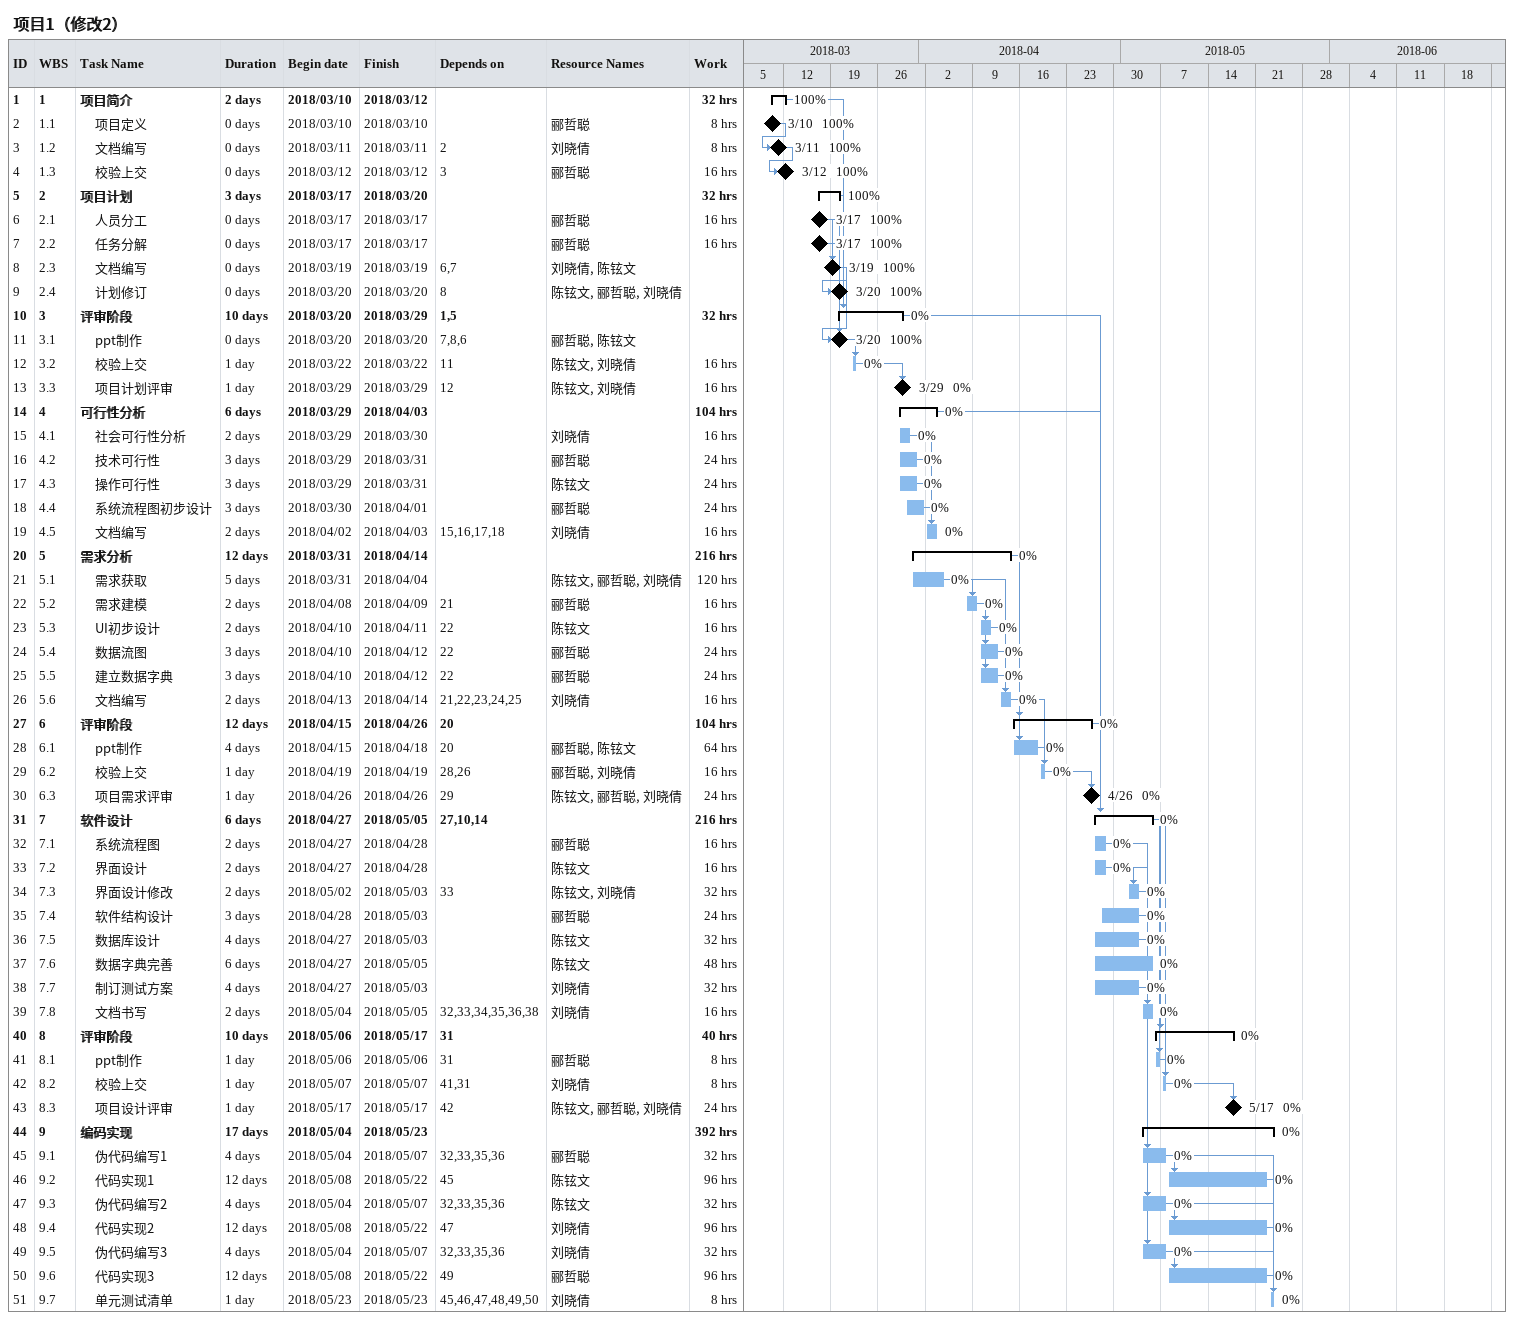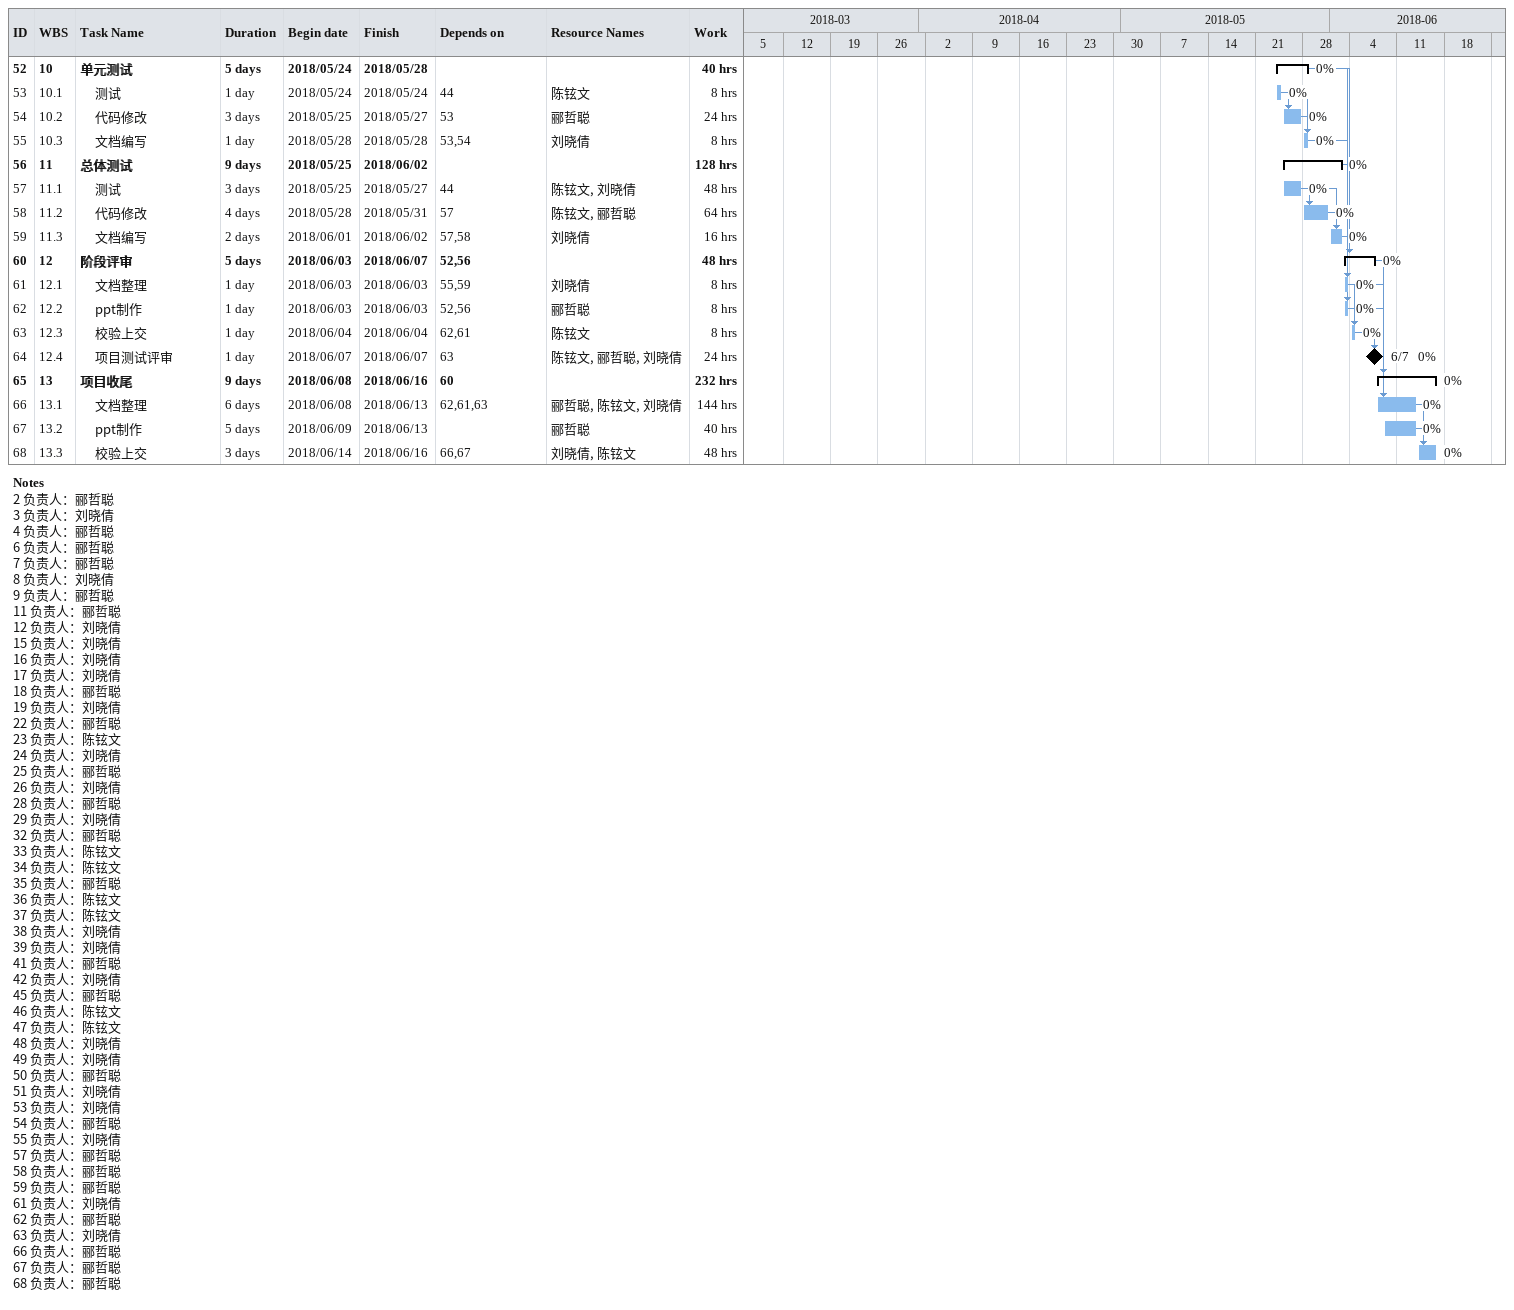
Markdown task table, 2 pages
项目1（修改2）

| ID | WBS | Task | Duration | Start | Finish | Predecessors | Resources | % complete | Work (h) |
|---|---|---|---|---|---|---|---|---|---|
| 1 | 1 | **项目简介** | 2d | 2018-03-10 | 2018-03-12 |  |  | 100 | 32 |
| 2 | 1.1 | 项目定义 | 0d | 2018-03-10 | 2018-03-10 |  | 郦哲聪 | 100 | 8 |
| 3 | 1.2 | 文档编写 | 0d | 2018-03-11 | 2018-03-11 | 2 | 刘晓倩 | 100 | 8 |
| 4 | 1.3 | 校验上交 | 0d | 2018-03-12 | 2018-03-12 | 3 | 郦哲聪 | 100 | 16 |
| 5 | 2 | **项目计划** | 3d | 2018-03-17 | 2018-03-20 |  |  | 100 | 32 |
| 6 | 2.1 | 人员分工 | 0d | 2018-03-17 | 2018-03-17 |  | 郦哲聪 | 100 | 16 |
| 7 | 2.2 | 任务分解 | 0d | 2018-03-17 | 2018-03-17 |  | 郦哲聪 | 100 | 16 |
| 8 | 2.3 | 文档编写 | 0d | 2018-03-19 | 2018-03-19 | 6, 7 | 刘晓倩, 陈铉文 | 100 |  |
| 9 | 2.4 | 计划修订 | 0d | 2018-03-20 | 2018-03-20 | 8 | 陈铉文, 郦哲聪, 刘晓倩 | 100 |  |
| 10 | 3 | **评审阶段** | 10d | 2018-03-20 | 2018-03-29 | 1, 5 |  | 0 | 32 |
| 11 | 3.1 | ppt制作 | 0d | 2018-03-20 | 2018-03-20 | 7, 8, 6 | 郦哲聪, 陈铉文 | 100 |  |
| 12 | 3.2 | 校验上交 | 1d | 2018-03-22 | 2018-03-22 | 11 | 陈铉文, 刘晓倩 | 0 | 16 |
| 13 | 3.3 | 项目计划评审 | 1d | 2018-03-29 | 2018-03-29 | 12 | 陈铉文, 刘晓倩 | 0 | 16 |
| 14 | 4 | **可行性分析** | 6d | 2018-03-29 | 2018-04-03 |  |  | 0 | 104 |
| 15 | 4.1 | 社会可行性分析 | 2d | 2018-03-29 | 2018-03-30 |  | 刘晓倩 | 0 | 16 |
| 16 | 4.2 | 技术可行性 | 3d | 2018-03-29 | 2018-03-31 |  | 郦哲聪 | 0 | 24 |
| 17 | 4.3 | 操作可行性 | 3d | 2018-03-29 | 2018-03-31 |  | 陈铉文 | 0 | 24 |
| 18 | 4.4 | 系统流程图初步设计 | 3d | 2018-03-30 | 2018-04-01 |  | 郦哲聪 | 0 | 24 |
| 19 | 4.5 | 文档编写 | 2d | 2018-04-02 | 2018-04-03 | 15, 16, 17, 18 | 刘晓倩 | 0 | 16 |
| 20 | 5 | **需求分析** | 12d | 2018-03-31 | 2018-04-14 |  |  | 0 | 216 |
| 21 | 5.1 | 需求获取 | 5d | 2018-03-31 | 2018-04-04 |  | 陈铉文, 郦哲聪, 刘晓倩 | 0 | 120 |
| 22 | 5.2 | 需求建模 | 2d | 2018-04-08 | 2018-04-09 | 21 | 郦哲聪 | 0 | 16 |
| 23 | 5.3 | UI初步设计 | 2d | 2018-04-10 | 2018-04-11 | 22 | 陈铉文 | 0 | 16 |
| 24 | 5.4 | 数据流图 | 3d | 2018-04-10 | 2018-04-12 | 22 | 郦哲聪 | 0 | 24 |
| 25 | 5.5 | 建立数据字典 | 3d | 2018-04-10 | 2018-04-12 | 22 | 郦哲聪 | 0 | 24 |
| 26 | 5.6 | 文档编写 | 2d | 2018-04-13 | 2018-04-14 | 21, 22, 23, 24, 25 | 刘晓倩 | 0 | 16 |
| 27 | 6 | **评审阶段** | 12d | 2018-04-15 | 2018-04-26 | 20 |  | 0 | 104 |
| 28 | 6.1 | ppt制作 | 4d | 2018-04-15 | 2018-04-18 | 20 | 郦哲聪, 陈铉文 | 0 | 64 |
| 29 | 6.2 | 校验上交 | 1d | 2018-04-19 | 2018-04-19 | 28, 26 | 郦哲聪, 刘晓倩 | 0 | 16 |
| 30 | 6.3 | 项目需求评审 | 1d | 2018-04-26 | 2018-04-26 | 29 | 陈铉文, 郦哲聪, 刘晓倩 | 0 | 24 |
| 31 | 7 | **软件设计** | 6d | 2018-04-27 | 2018-05-05 | 27, 10, 14 |  | 0 | 216 |
| 32 | 7.1 | 系统流程图 | 2d | 2018-04-27 | 2018-04-28 |  | 郦哲聪 | 0 | 16 |
| 33 | 7.2 | 界面设计 | 2d | 2018-04-27 | 2018-04-28 |  | 陈铉文 | 0 | 16 |
| 34 | 7.3 | 界面设计修改 | 2d | 2018-05-02 | 2018-05-03 | 33 | 陈铉文, 刘晓倩 | 0 | 32 |
| 35 | 7.4 | 软件结构设计 | 3d | 2018-04-28 | 2018-05-03 |  | 郦哲聪 | 0 | 24 |
| 36 | 7.5 | 数据库设计 | 4d | 2018-04-27 | 2018-05-03 |  | 陈铉文 | 0 | 32 |
| 37 | 7.6 | 数据字典完善 | 6d | 2018-04-27 | 2018-05-05 |  | 陈铉文 | 0 | 48 |
| 38 | 7.7 | 制订测试方案 | 4d | 2018-04-27 | 2018-05-03 |  | 刘晓倩 | 0 | 32 |
| 39 | 7.8 | 文档书写 | 2d | 2018-05-04 | 2018-05-05 | 32, 33, 34, 35, 36, 38 | 刘晓倩 | 0 | 16 |
| 40 | 8 | **评审阶段** | 10d | 2018-05-06 | 2018-05-17 | 31 |  | 0 | 40 |
| 41 | 8.1 | ppt制作 | 1d | 2018-05-06 | 2018-05-06 | 31 | 郦哲聪 | 0 | 8 |
| 42 | 8.2 | 校验上交 | 1d | 2018-05-07 | 2018-05-07 | 41, 31 | 刘晓倩 | 0 | 8 |
| 43 | 8.3 | 项目设计评审 | 1d | 2018-05-17 | 2018-05-17 | 42 | 陈铉文, 郦哲聪, 刘晓倩 | 0 | 24 |
| 44 | 9 | **编码实现** | 17d | 2018-05-04 | 2018-05-23 |  |  | 0 | 392 |
| 45 | 9.1 | 伪代码编写1 | 4d | 2018-05-04 | 2018-05-07 | 32, 33, 35, 36 | 郦哲聪 | 0 | 32 |
| 46 | 9.2 | 代码实现1 | 12d | 2018-05-08 | 2018-05-22 | 45 | 陈铉文 | 0 | 96 |
| 47 | 9.3 | 伪代码编写2 | 4d | 2018-05-04 | 2018-05-07 | 32, 33, 35, 36 | 陈铉文 | 0 | 32 |
| 48 | 9.4 | 代码实现2 | 12d | 2018-05-08 | 2018-05-22 | 47 | 刘晓倩 | 0 | 96 |
| 49 | 9.5 | 伪代码编写3 | 4d | 2018-05-04 | 2018-05-07 | 32, 33, 35, 36 | 刘晓倩 | 0 | 32 |
| 50 | 9.6 | 代码实现3 | 12d | 2018-05-08 | 2018-05-22 | 49 | 郦哲聪 | 0 | 96 |
| 51 | 9.7 | 单元测试清单 | 1d | 2018-05-23 | 2018-05-23 | 45, 46, 47, 48, 49, 50 | 刘晓倩 | 0 | 8 |
| 52 | 10 | **单元测试** | 5d | 2018-05-24 | 2018-05-28 |  |  | 0 | 40 |
| 53 | 10.1 | 测试 | 1d | 2018-05-24 | 2018-05-24 | 44 | 陈铉文 | 0 | 8 |
| 54 | 10.2 | 代码修改 | 3d | 2018-05-25 | 2018-05-27 | 53 | 郦哲聪 | 0 | 24 |
| 55 | 10.3 | 文档编写 | 1d | 2018-05-28 | 2018-05-28 | 53, 54 | 刘晓倩 | 0 | 8 |
| 56 | 11 | **总体测试** | 9d | 2018-05-25 | 2018-06-02 |  |  | 0 | 128 |
| 57 | 11.1 | 测试 | 3d | 2018-05-25 | 2018-05-27 | 44 | 陈铉文, 刘晓倩 | 0 | 48 |
| 58 | 11.2 | 代码修改 | 4d | 2018-05-28 | 2018-05-31 | 57 | 陈铉文, 郦哲聪 | 0 | 64 |
| 59 | 11.3 | 文档编写 | 2d | 2018-06-01 | 2018-06-02 | 57, 58 | 刘晓倩 | 0 | 16 |
| 60 | 12 | **阶段评审** | 5d | 2018-06-03 | 2018-06-07 | 52, 56 |  | 0 | 48 |
| 61 | 12.1 | 文档整理 | 1d | 2018-06-03 | 2018-06-03 | 55, 59 | 刘晓倩 | 0 | 8 |
| 62 | 12.2 | ppt制作 | 1d | 2018-06-03 | 2018-06-03 | 52, 56 | 郦哲聪 | 0 | 8 |
| 63 | 12.3 | 校验上交 | 1d | 2018-06-04 | 2018-06-04 | 62, 61 | 陈铉文 | 0 | 8 |
| 64 | 12.4 | 项目测试评审 | 1d | 2018-06-07 | 2018-06-07 | 63 | 陈铉文, 郦哲聪, 刘晓倩 | 0 | 24 |
| 65 | 13 | **项目收尾** | 9d | 2018-06-08 | 2018-06-16 | 60 |  | 0 | 232 |
| 66 | 13.1 | 文档整理 | 6d | 2018-06-08 | 2018-06-13 | 62, 61, 63 | 郦哲聪, 陈铉文, 刘晓倩 | 0 | 144 |
| 67 | 13.2 | ppt制作 | 5d | 2018-06-09 | 2018-06-13 |  | 郦哲聪 | 0 | 40 |
| 68 | 13.3 | 校验上交 | 3d | 2018-06-14 | 2018-06-16 | 66, 67 | 刘晓倩, 陈铉文 | 0 | 48 |

Notes
- 2: 负责人：郦哲聪
- 3: 负责人：刘晓倩
- 4: 负责人：郦哲聪
- 6: 负责人：郦哲聪
- 7: 负责人：郦哲聪
- 8: 负责人：刘晓倩
- 9: 负责人：郦哲聪
- 11: 负责人：郦哲聪
- 12: 负责人：刘晓倩
- 15: 负责人：刘晓倩
- 16: 负责人：刘晓倩
- 17: 负责人：刘晓倩
- 18: 负责人：郦哲聪
- 19: 负责人：刘晓倩
- 22: 负责人：郦哲聪
- 23: 负责人：陈铉文
- 24: 负责人：刘晓倩
- 25: 负责人：郦哲聪
- 26: 负责人：刘晓倩
- 28: 负责人：郦哲聪
- 29: 负责人：刘晓倩
- 32: 负责人：郦哲聪
- 33: 负责人：陈铉文
- 34: 负责人：陈铉文
- 35: 负责人：郦哲聪
- 36: 负责人：陈铉文
- 37: 负责人：陈铉文
- 38: 负责人：刘晓倩
- 39: 负责人：刘晓倩
- 41: 负责人：郦哲聪
- 42: 负责人：刘晓倩
- 45: 负责人：郦哲聪
- 46: 负责人：陈铉文
- 47: 负责人：陈铉文
- 48: 负责人：刘晓倩
- 49: 负责人：刘晓倩
- 50: 负责人：郦哲聪
- 51: 负责人：刘晓倩
- 53: 负责人：刘晓倩
- 54: 负责人：郦哲聪
- 55: 负责人：刘晓倩
- 57: 负责人：郦哲聪
- 58: 负责人：郦哲聪
- 59: 负责人：郦哲聪
- 61: 负责人：刘晓倩
- 62: 负责人：郦哲聪
- 63: 负责人：刘晓倩
- 66: 负责人：郦哲聪
- 67: 负责人：郦哲聪
- 68: 负责人：郦哲聪
